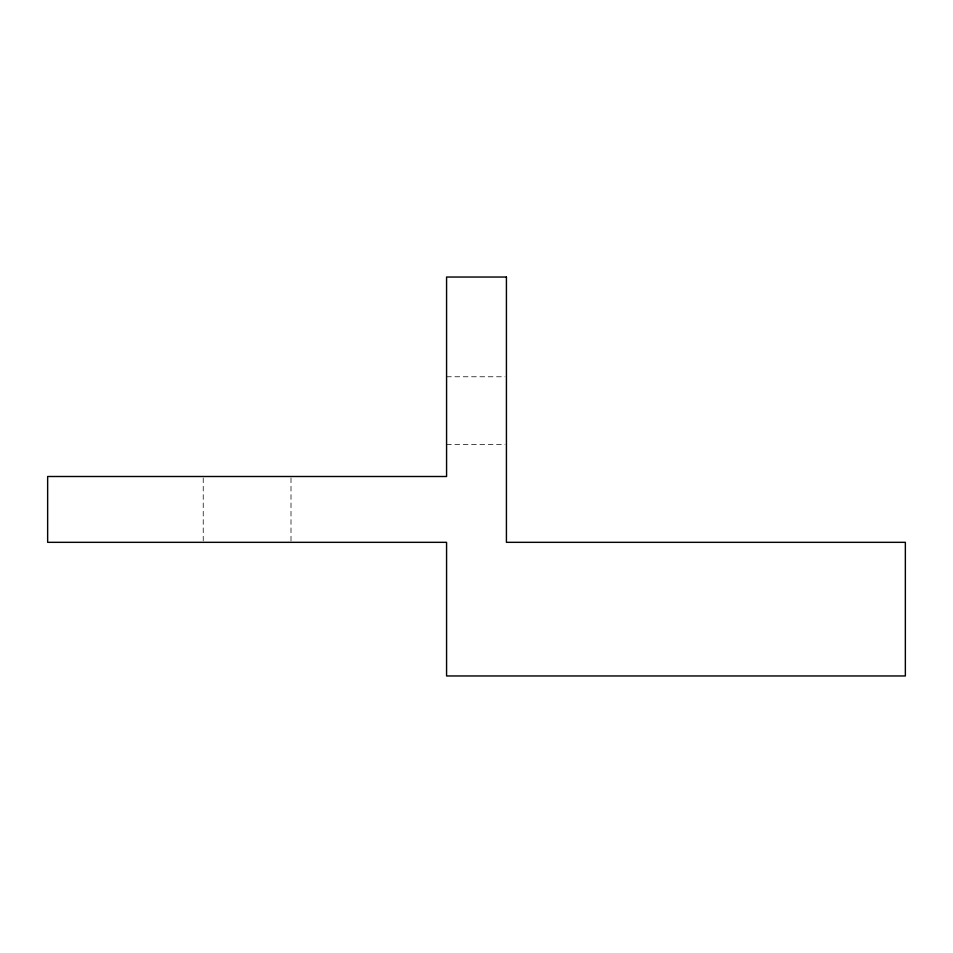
<?xml version="1.0" encoding="UTF-8"?>
<svg xmlns="http://www.w3.org/2000/svg" width="953" height="953" viewBox="0 0 953 953"><rect width="100%" height="100%" fill="white"/><g stroke="black" fill="none" stroke-linecap="round" stroke-linejoin="round"><path stroke-width="0.71" stroke-dasharray="4.76 3.57" d="M446.576 376.769L504.959 376.769M446.576 444.586L504.959 444.586M290.999 477.965L290.999 542.328M203.227 477.965L203.227 540.863"/><path stroke-width="1.43" d="M506.424 277.037L446.576 277.037L446.576 476.5L47.65 476.5L47.65 542.328L446.576 542.328L446.576 675.963L905.35 675.963L905.35 542.328L506.424 542.328L506.424 277.037"/></g></svg>
